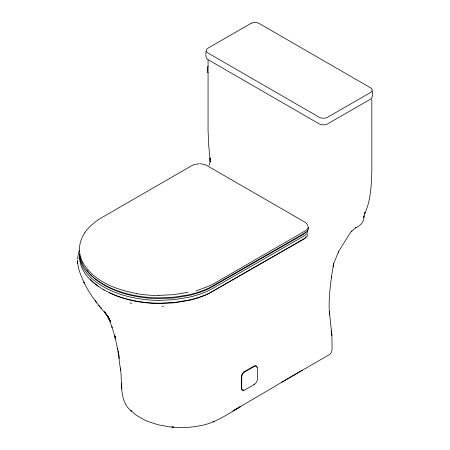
<?xml version="1.0" encoding="UTF-8"?>
<svg xmlns="http://www.w3.org/2000/svg" width="450" height="450" viewBox="0 0 450 450"><rect width="100%" height="100%" fill="white"/><g stroke="black" fill="none" stroke-linecap="round" stroke-linejoin="round"><path stroke-width="0.67" d="M208.069 59.906L208.063 130.556L208.749 145.912L210.212 160.706L210.139 162.096L210.009 158.085L210.172 161.544L208.958 165.51M77.934 259.059L77.951 258.3M77.636 258.081L78.716 251.584M79.335 251.662L79.414 250.414M79.751 253.986L79.549 257.113A80.168 46.282 0 0 0 93.015 282.291L97.774 286.014L104.175 290.042M308.256 226.873L307.946 228.263L307.024 229.573L305.483 230.743L215.184 282.876L209.222 285.981L196.144 290.931M307.648 234.433L307.339 235.817L306.416 237.133L303.508 239.265L208.575 293.738A75.476 43.577 0 0 1 188.82 300.42L174.42 302.811L159.542 303.548A79.087 45.658 0 0 1 116.511 295.875L110.154 293.164L103.264 289.513M84.881 232.734C81.484 237.718 79.386 243.613 79.436 249.683A79.346 45.833 1 0 0 82.946 262.626M305.972 231.862L303.508 234.343L208.575 288.816A75.476 43.577 0 0 1 188.82 295.504L174.42 297.889L159.542 298.626A79.087 45.658 0 0 1 116.511 290.953C108.439 287.786 100.699 283.624 94.061 277.999A79.087 45.658 0 0 1 89.19 273.156M305.044 238.095L305.972 236.784M84.836 232.549C89.274 226.26 95.394 221.4 101.981 217.513L192.274 165.381L194.293 164.492L198.973 163.783M294.142 374.996L232.954 411.019L240.379 406.659C227.289 414.416 214.397 423.669 199.007 425.908C190.102 427.691 180.911 427.871 171.889 427.05L173.846 427.207L168.474 426.735L158.49 424.862L148.472 421.656L144.591 420.041L136.333 415.288L130.961 410.659L131.619 411.384C118.496 400.911 122.642 382.399 120.375 367.988M281.503 382.354L302.108 370.356M304.875 238.297L209.087 293.259A76.506 44.173 0 0 1 189.067 300.037L174.465 302.456L159.384 303.204A80.168 46.282 0 0 1 115.768 295.431L109.322 292.68M294.103 375.019L328.697 355.022L330.109 354.122L331.363 352.446L332.077 349.093L331.92 335.964L329.316 311.237L329.558 314.887C328.382 302.141 329.934 289.395 331.47 276.744L331.369 277.397L333.703 263.469L333.113 266.664L333.692 263.661L338.586 251.55L338.248 252.112L350.111 233.078L351.911 230.923L351.242 231.615L355.967 227.559L355.494 227.863C360.579 225.771 364.371 221.625 363.938 215.882L363.628 217.659L365.096 212.389L364.483 213.913C371.109 200.481 371.233 185.079 371.858 170.443L371.818 99.163M162.112 306.506L163.496 306.236M188.066 292.314L173.582 294.671L158.625 295.402M199.732 163.688L204.407 164.402L206.426 165.291L305.027 222.221L306.568 223.386L307.491 224.696L307.8 226.08M136.271 293.451C115.959 289.659 93.774 281.424 82.89 262.631M130.129 302.811L131.58 303.446M94.584 283.326L98.764 286.588M77.771 263.543L77.501 260.499C77.721 268.453 80.949 275.923 84.302 282.994L83.88 282.195C89.989 295.043 98.983 306.152 108.337 316.749L105.255 312.891M105.058 312.907L105.879 313.869M98.752 305.392L101.295 308.526M95.198 300.662L96.891 302.912M104.828 312.126L110.891 321.885L108.692 318.33M104.434 311.501L105.373 313.014M108.321 317.638L108.984 318.881L108 316.682L109.001 318.943L107.882 316.389L112.101 327.369L111.887 326.773L115.554 338.856L114.683 335.661L115.076 337.168L114.902 336.369M308.098 227.334C309.032 229.461 307.457 231.581 305.634 232.588L209.222 287.91A76.714 44.291 0 0 1 189.146 294.705L174.504 297.129L159.384 297.883A80.381 46.406 0 0 1 115.65 290.087C107.443 286.864 99.579 282.634 92.829 276.919A80.381 46.406 0 0 1 79.492 254.177M307.44 230.692L307.339 233.004L304.875 235.485L209.087 290.452A76.506 44.173 0 0 1 189.067 297.225L174.465 299.644L159.384 300.392A80.168 46.282 0 0 1 115.768 292.618C107.584 289.406 99.737 285.188 93.009 279.484A80.168 46.282 0 0 1 79.543 254.301M115.048 337.039L117.782 349.892L117.495 348.199L120.628 370.519L120.437 368.618M118.395 352.041L118.266 351.242L119.486 358.56M331.892 335.706L331.425 330.418M121.618 383.197L121.843 388.727M372.499 90.883L372.499 96.013M205.909 51.351L205.909 56.481M256.534 366.401A4.354 2.514 -60 0 0 254.267 365.963L244.373 371.649A4.354 2.514 -60 0 0 241.324 376.498L241.296 387.939A4.354 2.514 -60 0 0 243.973 389.919M256.708 366.716A4.354 2.514 -60 0 1 256.916 367.493M254.267 383.974A4.354 2.514 -60 0 1 253.868 384.233M208.131 66.392A1.373 0.793 -60 0 0 207.292 67.837L207.287 71.786A1.373 0.793 -60 0 0 208.131 72.411M158.625 295.509A79.346 45.118 -0.1 0 1 136.221 293.552M94.067 282.915A79.087 45.658 0 0 1 90.073 279.062M88.346 272.154A79.087 45.658 0 0 1 86.788 270.129M372.071 96.3A6.075 3.51 0 0 1 370.339 99.242L327.139 124.144A6.075 3.51 0 0 1 319.14 123.84L207.54 59.366A6.075 3.51 0 0 1 206.336 56.767M241.757 376.746L241.729 388.187A4.354 2.514 -60 0 0 244.406 390.167L254.301 384.486A4.354 2.514 -60 0 0 257.349 379.631L257.377 368.19A4.354 2.514 -60 0 0 254.7 366.216L244.806 371.897A4.354 2.514 -60 0 0 241.757 376.746M251.269 23.226L208.063 48.127A6.075 3.51 0 0 0 207.54 52.74L319.14 117.219A6.075 3.51 0 0 0 327.139 117.517L370.339 92.621A6.075 3.51 0 0 0 370.868 88.003L259.262 23.529A6.075 3.51 0 0 0 251.269 23.226M214.29 421.408L213.041 421.892L214.29 421.408"/></g></svg>
